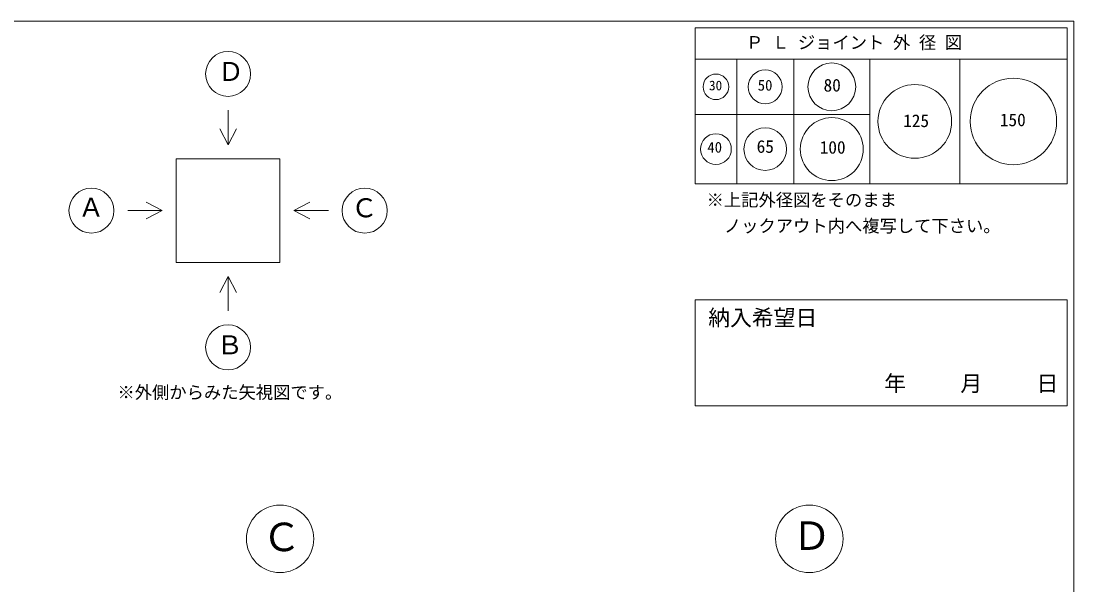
# Model space of a CAD drawing. Units: millimetres, scale not verified. Extents: x -4890 to 18490, y -2282 to 2282.
# Drawn here: x 1846 to 4890, y 653 to 2282 of the extents above; entities that cross this region are included whole.
import ezdxf
from ezdxf.enums import TextEntityAlignment as Align

# ---------------------------------------------------------------- set-up
doc = ezdxf.new("R2010")
doc.units = ezdxf.units.MM
doc.header["$LTSCALE"] = 10
for name, color, linetype, lineweight in [('0-2_waku', 7, 'Continuous', 18), ('0-3_gaikei', 7, 'Continuous', 18), ('0-7_hole', 7, 'Continuous', 18), ('0-D_文字１', 7, 'Continuous', 18)]:
    doc.layers.add(name, color=color, linetype=linetype, lineweight=lineweight)
doc.styles.add('ＭＳ ゴシック', font='')
doc.styles.get('ＭＳ ゴシック').set_extended_font_data('MS Gothic')

msp = doc.modelspace()

# ---------------------------------------------------------------- linework, layer by layer
at = {"layer": '0-2_waku'}
for p, q in [((-1230, 2282.05), (4890, 2282.05)), ((3795, 2262.05), (3795, 1812.05)), ((3795, 2262.05), (4870, 2262.05)), ((3795, 2262.05), (4870, 2262.05)), ((3795, 2262.05), (4870, 2262.05)), ((3795, 2262.05), (3795, 1812.05)), ((3795, 2262.05), (4870, 2262.05)), ((3795, 2262.05), (4870, 2262.05)), ((3795, 2262.05), (4870, 2262.05)), ((4870, 2262.05), (4870, 1812.05)), ((4870, 2262.05), (4870, 1812.05)), ((4890, 2282.05), (4890, -1992.95)), ((4890, 2282.05), (4890, -1992.95)), ((3795, 2172.05), (4870, 2172.05)), ((3915, 2172.05), (3915, 1812.05)), ((4080, 2172.05), (4080, 1812.05)), ((4300, 2172.05), (4300, 1812.05)), ((4560, 2172.05), (4560, 1812.05)), ((3795, 2012.05), (4300, 2012.05)), ((3795, 1812.05), (4870, 1812.05)), ((3795, 1812.05), (4870, 1812.05)), ((3795, 1476.75), (3795, 1170.05)), ((3795, 1476.75), (4870, 1476.75)), ((4870, 1476.75), (4870, 1170.05)), ((3795, 1170.05), (4870, 1170.05))]:
    msp.add_line(p, q, dxfattribs=at)
at = {"layer": '0-3_gaikei'}
for p, q in [((2444.61, 2024.27), (2444.61, 1924.27)), ((2444.61, 1924.27), (2420.48, 1970.64)), ((2444.61, 1924.27), (2468.73, 1970.64)), ((2294.61, 1884.27), (2594.61, 1884.27)), ((2294.61, 1884.27), (2294.61, 1584.27)), ((2594.61, 1884.27), (2594.61, 1584.27)), ((2254.61, 1734.27), (2208.23, 1758.39)), ((2634.61, 1734.27), (2680.98, 1758.39)), ((2154.61, 1734.27), (2254.61, 1734.27)), ((2254.61, 1734.27), (2208.23, 1710.14)), ((2294.61, 1584.27), (2594.61, 1584.27)), ((2444.61, 1544.27), (2420.48, 1497.89)), ((2444.61, 1544.27), (2468.73, 1497.89)), ((2444.61, 1444.27), (2444.61, 1544.27))]:
    msp.add_line(p, q, dxfattribs=at)
msp.add_lwpolyline([(2734.61, 1734.27), (2634.61, 1734.27), (2680.98, 1710.14)], dxfattribs=at)
for centre, radius in [((2444.61, 2129.27), 65), ((2049.61, 1734.27), 65), ((2839.61, 1734.27), 65), ((2444.61, 1339.27), 65), ((2595, 785.8), 97.5), ((4125, 785.8), 97.5)]:
    msp.add_circle(centre, radius, dxfattribs=at)
at = {"layer": '0-7_hole'}
for centre, radius in [((3997.5, 2092.05), 49), ((4190, 2092.05), 69), ((3855, 2092.05), 37), ((4715, 1992.05), 125), ((4430, 1992.05), 106.5), ((4190, 1912.05), 91), ((3855, 1912.05), 44.5), ((3997.5, 1912.05), 61.5)]:
    msp.add_circle(centre, radius, dxfattribs=at)

# ---------------------------------------------------------------- texts
at = {"layer": '0-7_hole', "style": 'ＭＳ ゴシック'}
for s, height, p in [('30', 28.04, (3834.95, 2073.51)), ('50', 31.16, (3975.91, 2071.7)), ('80', 36.66, (4166.18, 2067.36)), ('125', 36.66, (4396.28, 1964.62)), ('150', 36.66, (4675.81, 1967.28)), ('40', 31.16, (3830.27, 1892.45)), ('65', 36.66, (3972.72, 1890.32)), ('100', 36.66, (4155.05, 1887.87))]:
    msp.add_text(s, height=height, dxfattribs=at).set_placement(p, align=Align.BOTTOM_LEFT)
at = {"layer": '0-D_文字１', "style": 'ＭＳ ゴシック'}
for s, height, p in [('Ｐ Ｌ ジョイント 外 径 図', 36.66, (3941.92, 2190.87)), ('Ｄ', 54.99, (2415.04, 2092.4)), ('Ａ', 54.99, (2011.35, 1699.88)), ('Ｃ', 54.99, (2800.86, 1698.45)), ('※上記外径図をそのまま', 36.66, (3827.95, 1735.85)), ('\u3000ノックアウト内へ複写して下さい。', 36.66, (3827.95, 1660.85)), ('納入希望日', 46.19, (3832.85, 1387.87)), ('Ｂ', 54.99, (2412.31, 1302.4)), ('\u3000\u3000\u3000年     月     日', 46.19, (4152.51, 1197.98)), ('※外側からみた矢視図です。', 36.66, (2124.81, 1179.9)), ('Ｃ', 82.48, (2542.99, 725.32)), ('Ｄ', 82.48, (4075.8, 729.04))]:
    msp.add_text(s, height=height, dxfattribs=at).set_placement(p, align=Align.BOTTOM_LEFT)

doc.saveas('drawing.dxf')
